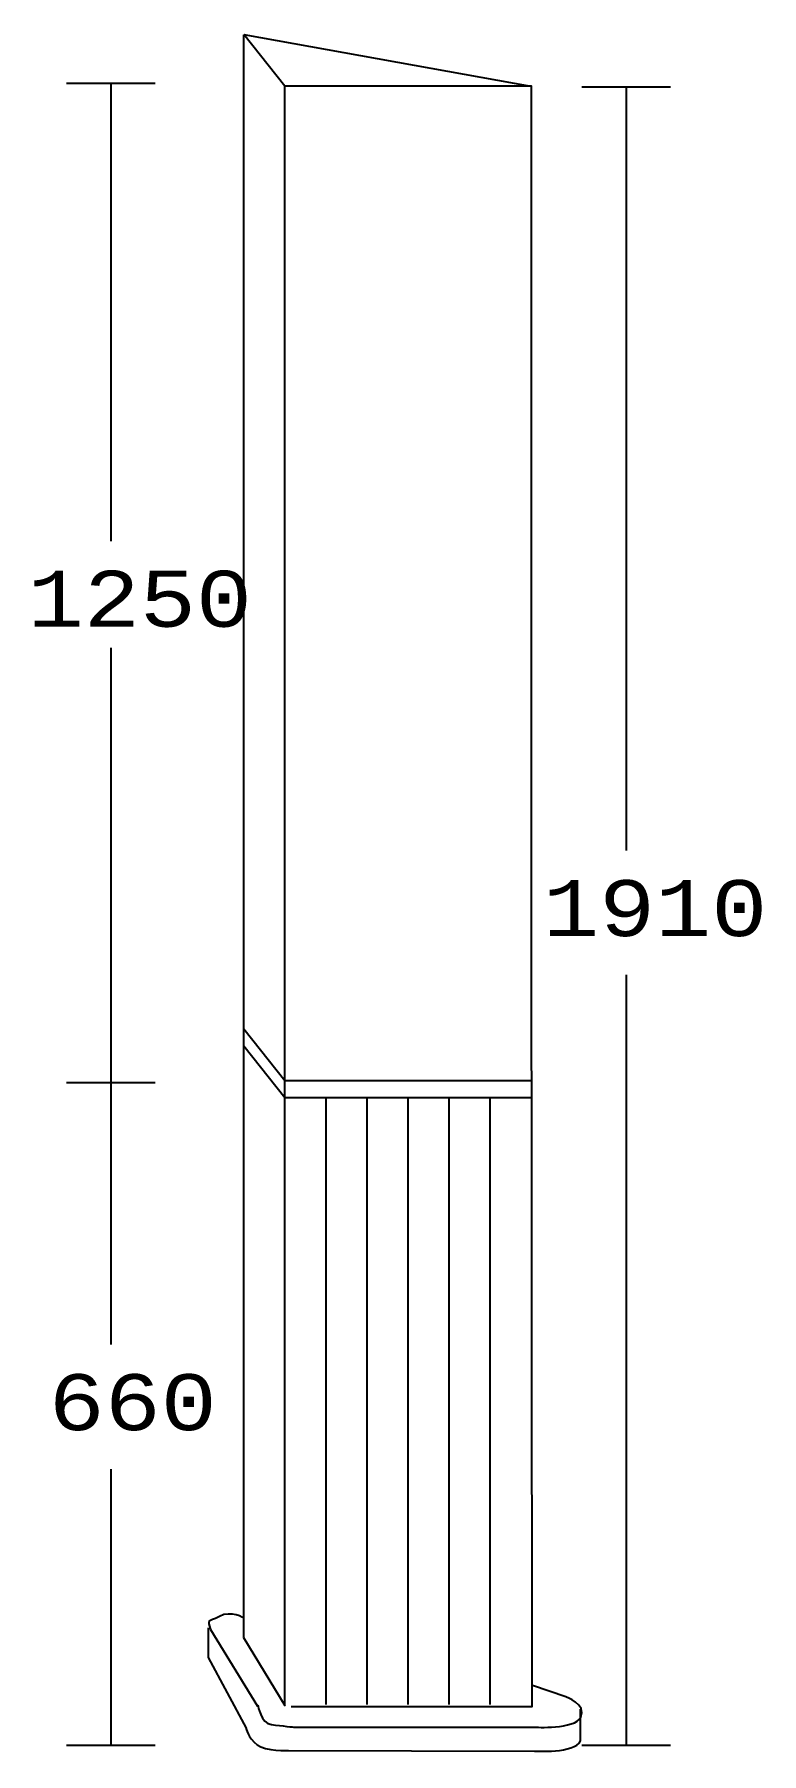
# Model space of a CAD drawing. Extents: x 1 to 163, y 0 to 382.
import ezdxf

# ---------------------------------------------------------------- set-up
doc = ezdxf.new("R2010")
doc.units = 0
doc.layers.add('LIVELLO_1', color=160, linetype='Continuous')
doc.styles.add('STD', font='txt')

# ---------------------------------------------------------------- blocks, each defined once
blk = doc.blocks.new('AI9-BLK1')
at = {"layer": 'LIVELLO_1', "color": 7}
for p, q in [((-68.73, 179.99), (-48.97, 179.99)), ((-58.85, 179.99), (-58.85, 78.22)), ((45.84, 179.24), (65.59, 179.24)), ((55.72, 179.24), (55.71, 9.41)), ((-58.85, 54.49), (-58.85, -100.43)), ((55.71, -18.25), (55.71, -189.49)), ((-68.73, -42.18), (-48.98, -42.18)), ((-11.04, -45.49), (-11.04, -180.46)), ((-1.93, -45.49), (-1.93, -180.46)), ((7.18, -45.49), (7.18, -180.46)), ((16.29, -45.49), (16.29, -180.46)), ((25.4, -45.49), (25.4, -180.46)), ((-58.85, -128.13), (-58.85, -189.49)), ((45.57, -188.51), (45.57, -181.51)), ((-68.73, -189.49), (-48.98, -189.49)), ((45.83, -189.49), (65.58, -189.49))]:
    blk.add_line(p, q, dxfattribs=at)
for points in [[(-29.33, 190.8), (-29.33, 37.73), (-29.33, -165.53), (-20.2, -180.7), (-20.2, 35.03), (-20.2, 179.42), (34.57, 179.42), (34.57, 26.24), (34.59, 7.61), (34.76, -181), (-18.79, -181)], [(34.51, -41.77), (-20.2, -41.77), (-29.32, -30.29)], [(34.51, -45.56), (-20.2, -45.56), (-29.32, -34.08)]]:
    blk.add_lwpolyline(points, dxfattribs=at)
blk.add_lwpolyline([(-29.32, 190.87), (34.52, 179.37), (-20.2, 179.37)], close=True, dxfattribs=at)
for points, knots in [([(-29.26, -161.28), (-29.26, -161.28), (-32.03, -159.46), (-34.73, -160.87), (-37.42, -162.28), (-37.33, -161.42), (-36.71, -163.77), (-36.71, -163.77), (-26.22, -180.8), (-26.22, -180.8), (-26.22, -180.8), (-26.17, -180.71), (-26.17, -180.71), (-26.17, -180.71), (-25.5, -184.65), (-23.14, -184.93), (-20.78, -185.22), (-18.12, -185.5), (-18.12, -185.5), (-18.12, -185.5), (35.4, -185.5), (35.4, -185.5), (35.4, -185.5), (44.29, -186.06), (45.64, -183.25), (46.99, -180.43), (42.27, -178.74), (42.27, -178.74), (42.27, -178.74), (34.85, -176.21), (34.85, -176.21)], [0, 0, 0, 0, 1, 1, 1, 2, 2, 2, 3, 3, 3, 4, 4, 4, 5, 5, 5, 6, 6, 6, 7, 7, 7, 8, 8, 8, 9, 9, 9, 10, 10, 10, 10]), ([(-37.21, -163.4), (-37.21, -163.4), (-37.21, -170.02), (-37.21, -170.02), (-37.21, -170.02), (-28.77, -185.74), (-28.77, -185.74), (-28.77, -185.74), (-28.44, -187.84), (-26.29, -189.46), (-24.52, -190.8), (-19.34, -190.71), (-19.34, -190.71), (-19.34, -190.71), (35.35, -190.82), (35.35, -190.82), (35.35, -190.82), (44.24, -191.38), (45.59, -188.57)], [0, 0, 0, 0, 1, 1, 1, 2, 2, 2, 3, 3, 3, 4, 4, 4, 5, 5, 5, 6, 6, 6, 6])]:
    blk.add_open_spline(points, degree=3, knots=knots, dxfattribs=at)
at = {"layer": 'LIVELLO_1', "color": 7, "char_height": 12.4433, "attachment_point": 1, "style": 'STD'}
for s, insert in [('\\fCourier|b0|i0;\\H12.4433;\\C7;1250', (-77.35, 71.61)), ('\\fCourier|b0|i0;\\H12.4433;\\C7;1910', (37.21, 2.83)), ('\\fCourier|b0|i0;\\H12.4433;\\C7;660', (-72.7, -107.02))]:
    blk.add_mtext(s, dxfattribs=dict(at, insert=insert))

msp = doc.modelspace()

# ---------------------------------------------------------------- block references
at = {"layer": 'LIVELLO_1', "color": 7}
msp.add_blockref('AI9-BLK1', (77.13586, 191.194359), dxfattribs=at)

doc.saveas('drawing.dxf')
